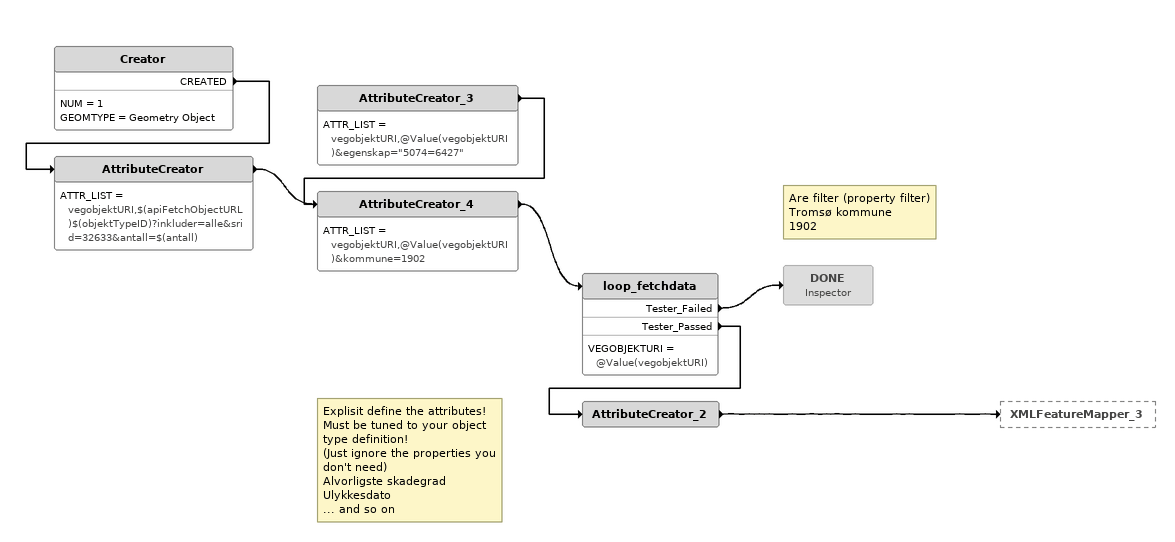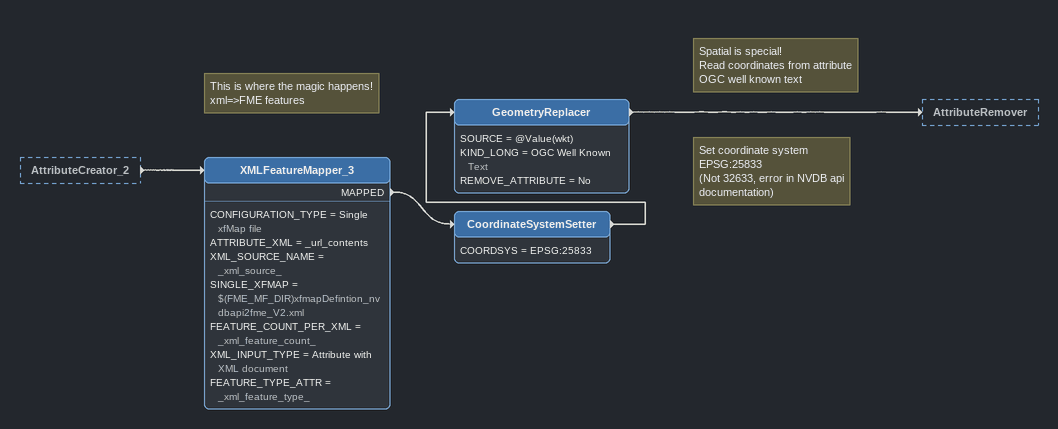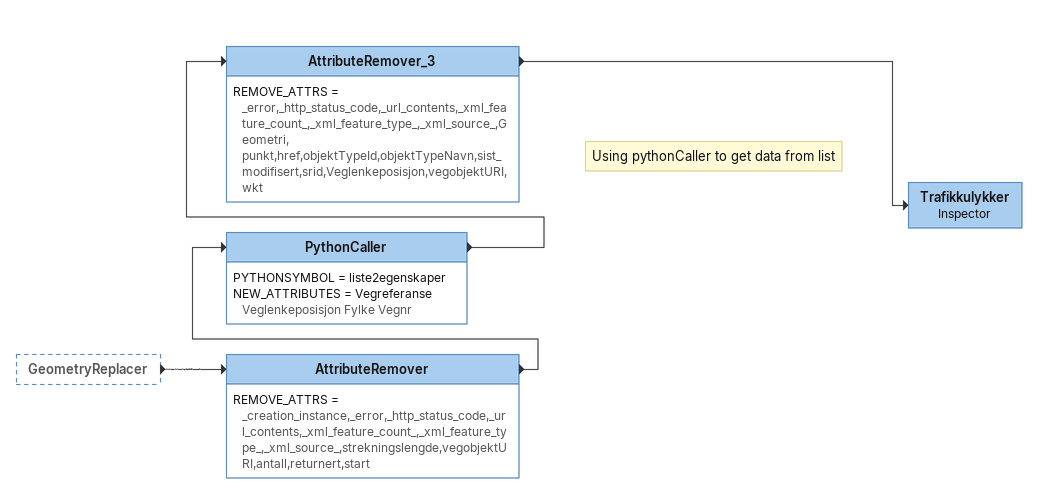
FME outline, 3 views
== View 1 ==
Creator
    NUM = 1
    GEOMTYPE = Geometry Object
    CREATED -> AttributeCreator
AttributeCreator
    ATTR_LIST = vegobjektURI,$(apiFetchObjectURL)$(objektTypeID)?inkluder=alle&srid=32633&antall=$(antall)
    -> AttributeCreator_4
AttributeCreator_3
    ATTR_LIST = vegobjektURI,@Value(vegobjektURI)&egenskap="5074=6427"
    -> AttributeCreator_4
Note: Are filter (property filter) / Tromsø kommune / 1902
AttributeCreator_4
    ATTR_LIST = vegobjektURI,@Value(vegobjektURI)&kommune=1902
    -> loop_fetchdata
loop_fetchdata
    VEGOBJEKTURI = @Value(vegobjektURI)
    Tester_Failed -> DONE
    Tester_Passed -> AttributeCreator_2
DONE: Inspector [off]
Note: Explisit define the attributes! / Must be tuned to your object type definition! / (Just ignore the properties you don't need) / Alvorligste skadegrad / Ulykkesdato / ... and so on
AttributeCreator_2
    -> XMLFeatureMapper_3

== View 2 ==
AttributeCreator_2 [outside]
    -> XMLFeatureMapper_3
Note: This is where the magic happens! / xml=>FME features
XMLFeatureMapper_3
    CONFIGURATION_TYPE = Single xfMap file
    ATTRIBUTE_XML = _url_contents
    XML_SOURCE_NAME = _xml_source_
    SINGLE_XFMAP = $(FME_MF_DIR)xfmapDefintion_nvdbapi2fme_V2.xml
    FEATURE_COUNT_PER_XML = _xml_feature_count_
    XML_INPUT_TYPE = Attribute with XML document
    FEATURE_TYPE_ATTR = _xml_feature_type_
    MAPPED -> CoordinateSystemSetter
Note: Set coordinate system / EPSG:25833 / (Not 32633, error in NVDB api documentation)
CoordinateSystemSetter
    COORDSYS = EPSG:25833
    -> GeometryReplacer
Note: Spatial is special! / Read coordinates from attribute / OGC well known text
GeometryReplacer
    SOURCE = @Value(wkt)
    KIND_LONG = OGC Well Known Text
    REMOVE_ATTRIBUTE = No
    -> AttributeRemover

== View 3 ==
GeometryReplacer [outside]
    -> AttributeRemover
AttributeRemover
    REMOVE_ATTRS = _creation_instance,_error,_http_status_code,_url_contents,_xml_feature_count_,_xml_feature_type_,_xml_source_,strekningslengde,vegobjektURI,antall,returnert,start
    -> PythonCaller
Note: Using pythonCaller to get data from list
PythonCaller
    PYTHONSYMBOL = liste2egenskaper
    NEW_ATTRIBUTES = Vegreferanse Veglenkeposisjon Fylke Vegnr
    -> AttributeRemover_3
AttributeRemover_3
    REMOVE_ATTRS = _error,_http_status_code,_url_contents,_xml_feature_count_,_xml_feature_type_,_xml_source_,Geometri, punkt,href,objektTypeId,objektTypeNavn,sist_modifisert,srid,Veglenkeposisjon,vegobjektURI,wkt
    -> Trafikkulykker
Trafikkulykker: Inspector
